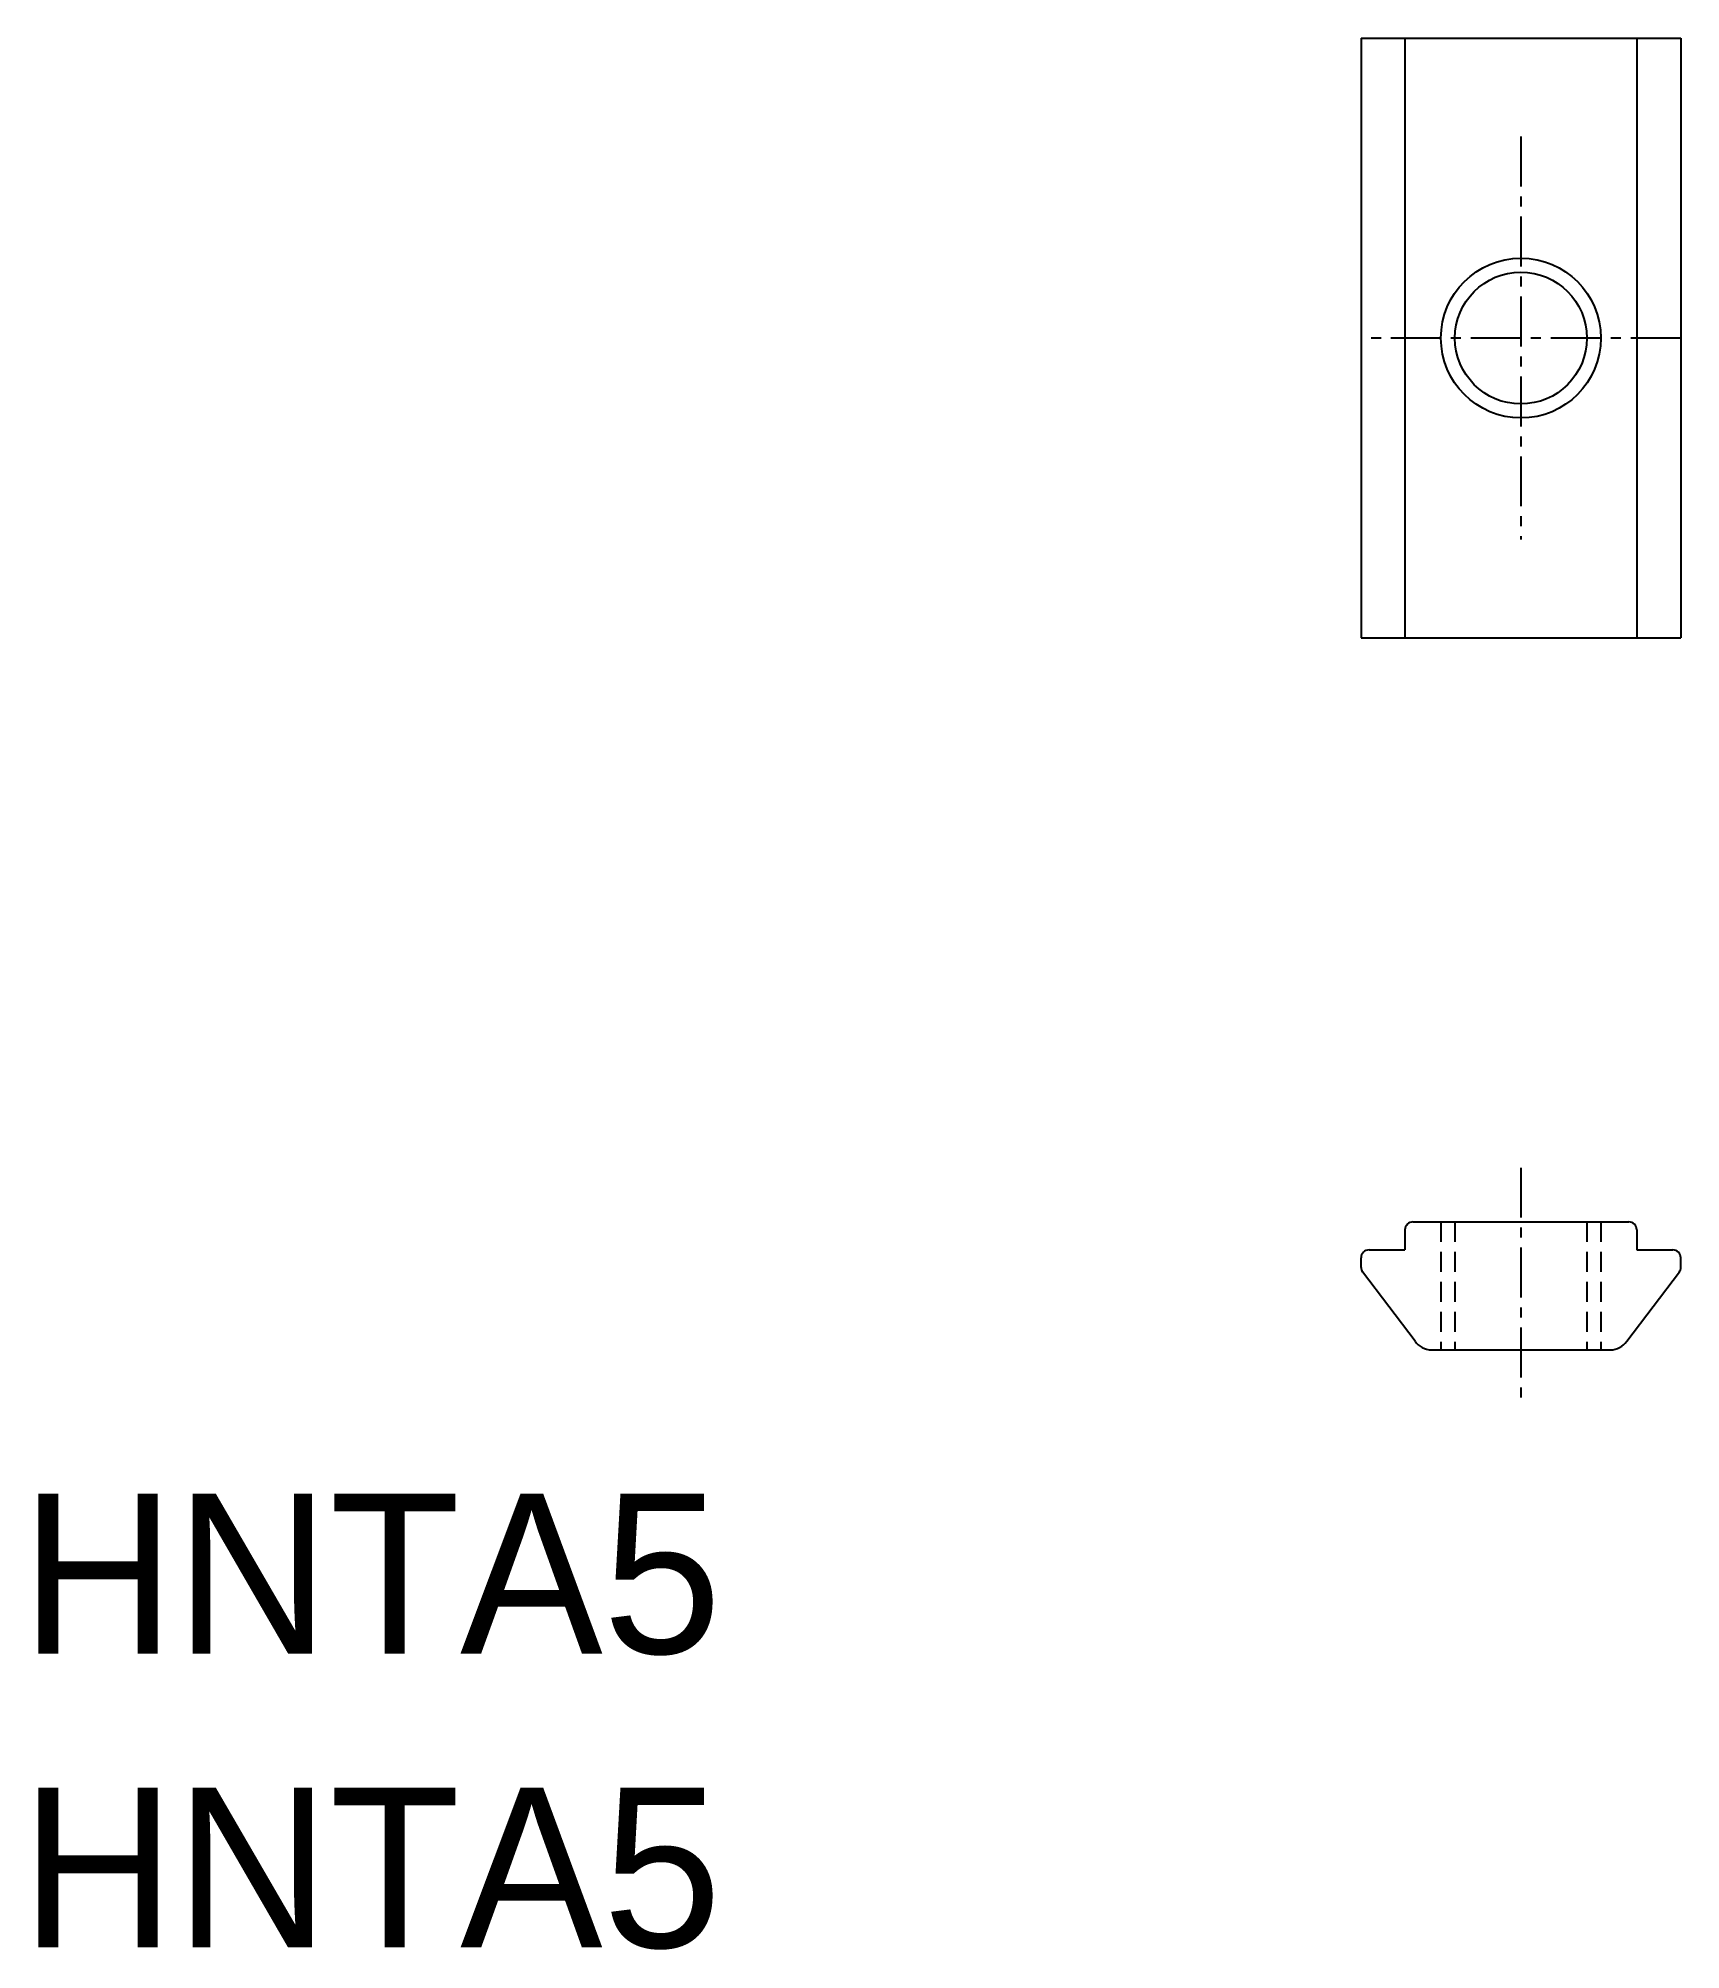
# Model space of a CAD drawing. Extents: x 0.4 to 41.5, y -0.1 to 47.8.
import ezdxf

# ---------------------------------------------------------------- set-up
doc = ezdxf.new("R2010")
doc.units = 0
doc.linetypes.add('CENTER', pattern=[2, 1.25, -0.25, 0.25, -0.25])
doc.linetypes.add('DASHED', pattern=[0.75, 0.5, -0.25])
doc.layers.get('0').update_dxf_attribs({"linetype": 'CONTINUOUS'})
doc.layers.add('CENTER', color=1, linetype='CENTER')

msp = doc.modelspace()

# ---------------------------------------------------------------- linework, layer by layer
at = {"color": 7, "linetype": 'CONTINUOUS'}
for p, q in [((33.533, 47.765), (33.533, 32.765)), ((33.533, 47.765), (33.533, 32.765)), ((33.533, 47.765), (41.533, 47.765)), ((34.633, 47.765), (34.633, 32.765)), ((40.433, 47.765), (40.433, 32.765)), ((41.533, 47.765), (41.533, 32.765)), ((33.533, 32.765), (41.533, 32.765)), ((34.633, 17.952), (34.633, 17.452)), ((34.833, 18.152), (40.233, 18.152)), ((40.433, 17.952), (40.433, 17.452)), ((33.533, 17.014), (33.533, 17.252)), ((33.733, 17.452), (34.633, 17.452)), ((40.433, 17.452), (41.333, 17.452)), ((41.533, 17.014), (41.533, 17.252)), ((34.884, 15.169), (33.568, 16.901)), ((40.182, 15.169), (41.497, 16.901)), ((35.296, 14.952), (39.77, 14.952))]:
    msp.add_line(p, q, dxfattribs=at)
at = {"color": 3, "linetype": 'DASHED'}
for p, q in [((35.533, 18.152), (35.533, 14.952)), ((35.883, 18.152), (35.883, 14.952)), ((39.183, 18.152), (39.183, 14.952)), ((39.533, 18.152), (39.533, 14.952))]:
    msp.add_line(p, q, dxfattribs=at)
at = {"color": 3, "linetype": 'CONTINUOUS'}
msp.add_circle((37.533, 40.265), 2, dxfattribs=at)
at = {"color": 7, "linetype": 'CONTINUOUS'}
msp.add_circle((37.533, 40.265), 1.65, dxfattribs=at)
for centre, radius, start, end in [((34.833, 17.952), 0.2, 90, 180), ((40.233, 17.952), 0.2, 0, 90), ((33.733, 17.252), 0.2, 90, 180), ((41.333, 17.252), 0.2, 0, 90), ((33.733, 17.014), 0.2, 180, 214.5085), ((41.333, 17.014), 0.2, 325.4915, 0), ((35.296, 15.452), 0.5, 214.5085, 270), ((39.77, 15.452), 0.5, 270, 325.4915)]:
    msp.add_arc(centre, radius, start, end, dxfattribs=at)
at = {"layer": 'CENTER', "color": 1, "linetype": 'CENTER'}
for p, q in [((37.533, 45.305), (37.533, 35.225)), ((41.533, 40.265), (33.533, 40.265)), ((37.533, 19.509), (37.533, 13.711))]:
    msp.add_line(p, q, dxfattribs=at)

# ---------------------------------------------------------------- texts
at = {"color": 7, "linetype": 'CONTINUOUS'}
for p in [(0, 7.355), (0, 0)]:
    msp.add_text('HNTA5', height=4, dxfattribs=at).set_placement(p)

doc.saveas('drawing.dxf')
